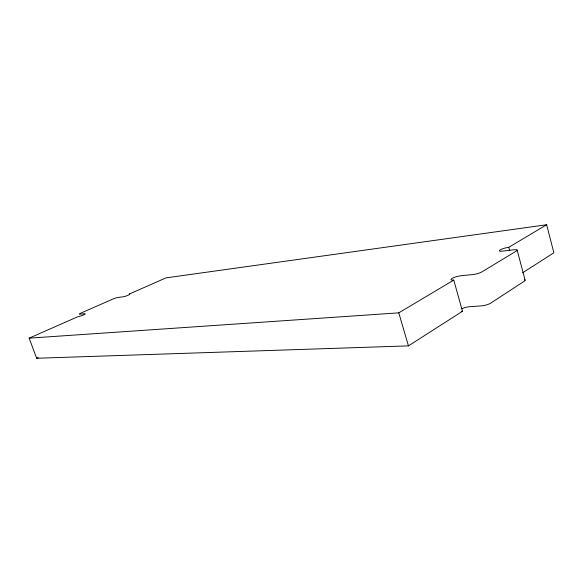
<?xml version="1.0" encoding="UTF-8"?>
<svg xmlns="http://www.w3.org/2000/svg" width="583" height="583" viewBox="0 0 583 583"><rect width="100%" height="100%" fill="white"/><g stroke="black" fill="none" stroke-linecap="round" stroke-linejoin="round"><path stroke-width="0.87" d="M546.657 224.739L166.017 277.872L129.186 294.102A3.979 0.539 -18.9 0 1 128.275 295.195A3.979 0.539 -18.9 0 1 123.013 296.82L118.283 297.388A3.979 0.532 -19 0 0 113.058 298.999L81.168 312.984A4.11 0.561 -19.3 0 0 79.426 314.193L84.564 313.749A4.168 0.576 -19.3 0 1 83.347 315.009A4.168 0.576 -19.3 0 1 77.903 316.686L29.15 338.162L36.649 358.261L408.443 345.872L462.472 311.286L453.763 280.088A6.704 1.45 -15.1 0 1 452.08 278.441A6.704 1.45 -15.1 0 1 461.066 275.737L472.988 274.535A6.756 1.45 -14.9 0 0 482.09 271.802L516.276 251.062A6.537 1.319 -14.6 0 0 514.089 249.743L502.313 251.164A6.406 1.268 -14.7 0 1 500.287 249.874A6.406 1.268 -14.7 0 1 508.784 247.301L546.657 224.739L553.85 252.789L522.667 272.757M29.15 338.162L398.779 312.845L453.763 280.088M36.649 358.261L38.281 357.51M398.779 312.845L408.443 345.872M508.784 247.301L509.702 250.756M517.172 250.158L525.123 280.255M462.472 311.286A6.661 1.654 -14.7 0 1 461.204 311.3M461.838 308.742A6.661 1.654 -14.7 0 1 469.65 306.694L481.594 305.864A6.712 1.654 -14.4 0 0 490.638 303.175L524.248 281.239A6.5 1.509 -14 0 0 524.292 279.68"/></g></svg>
